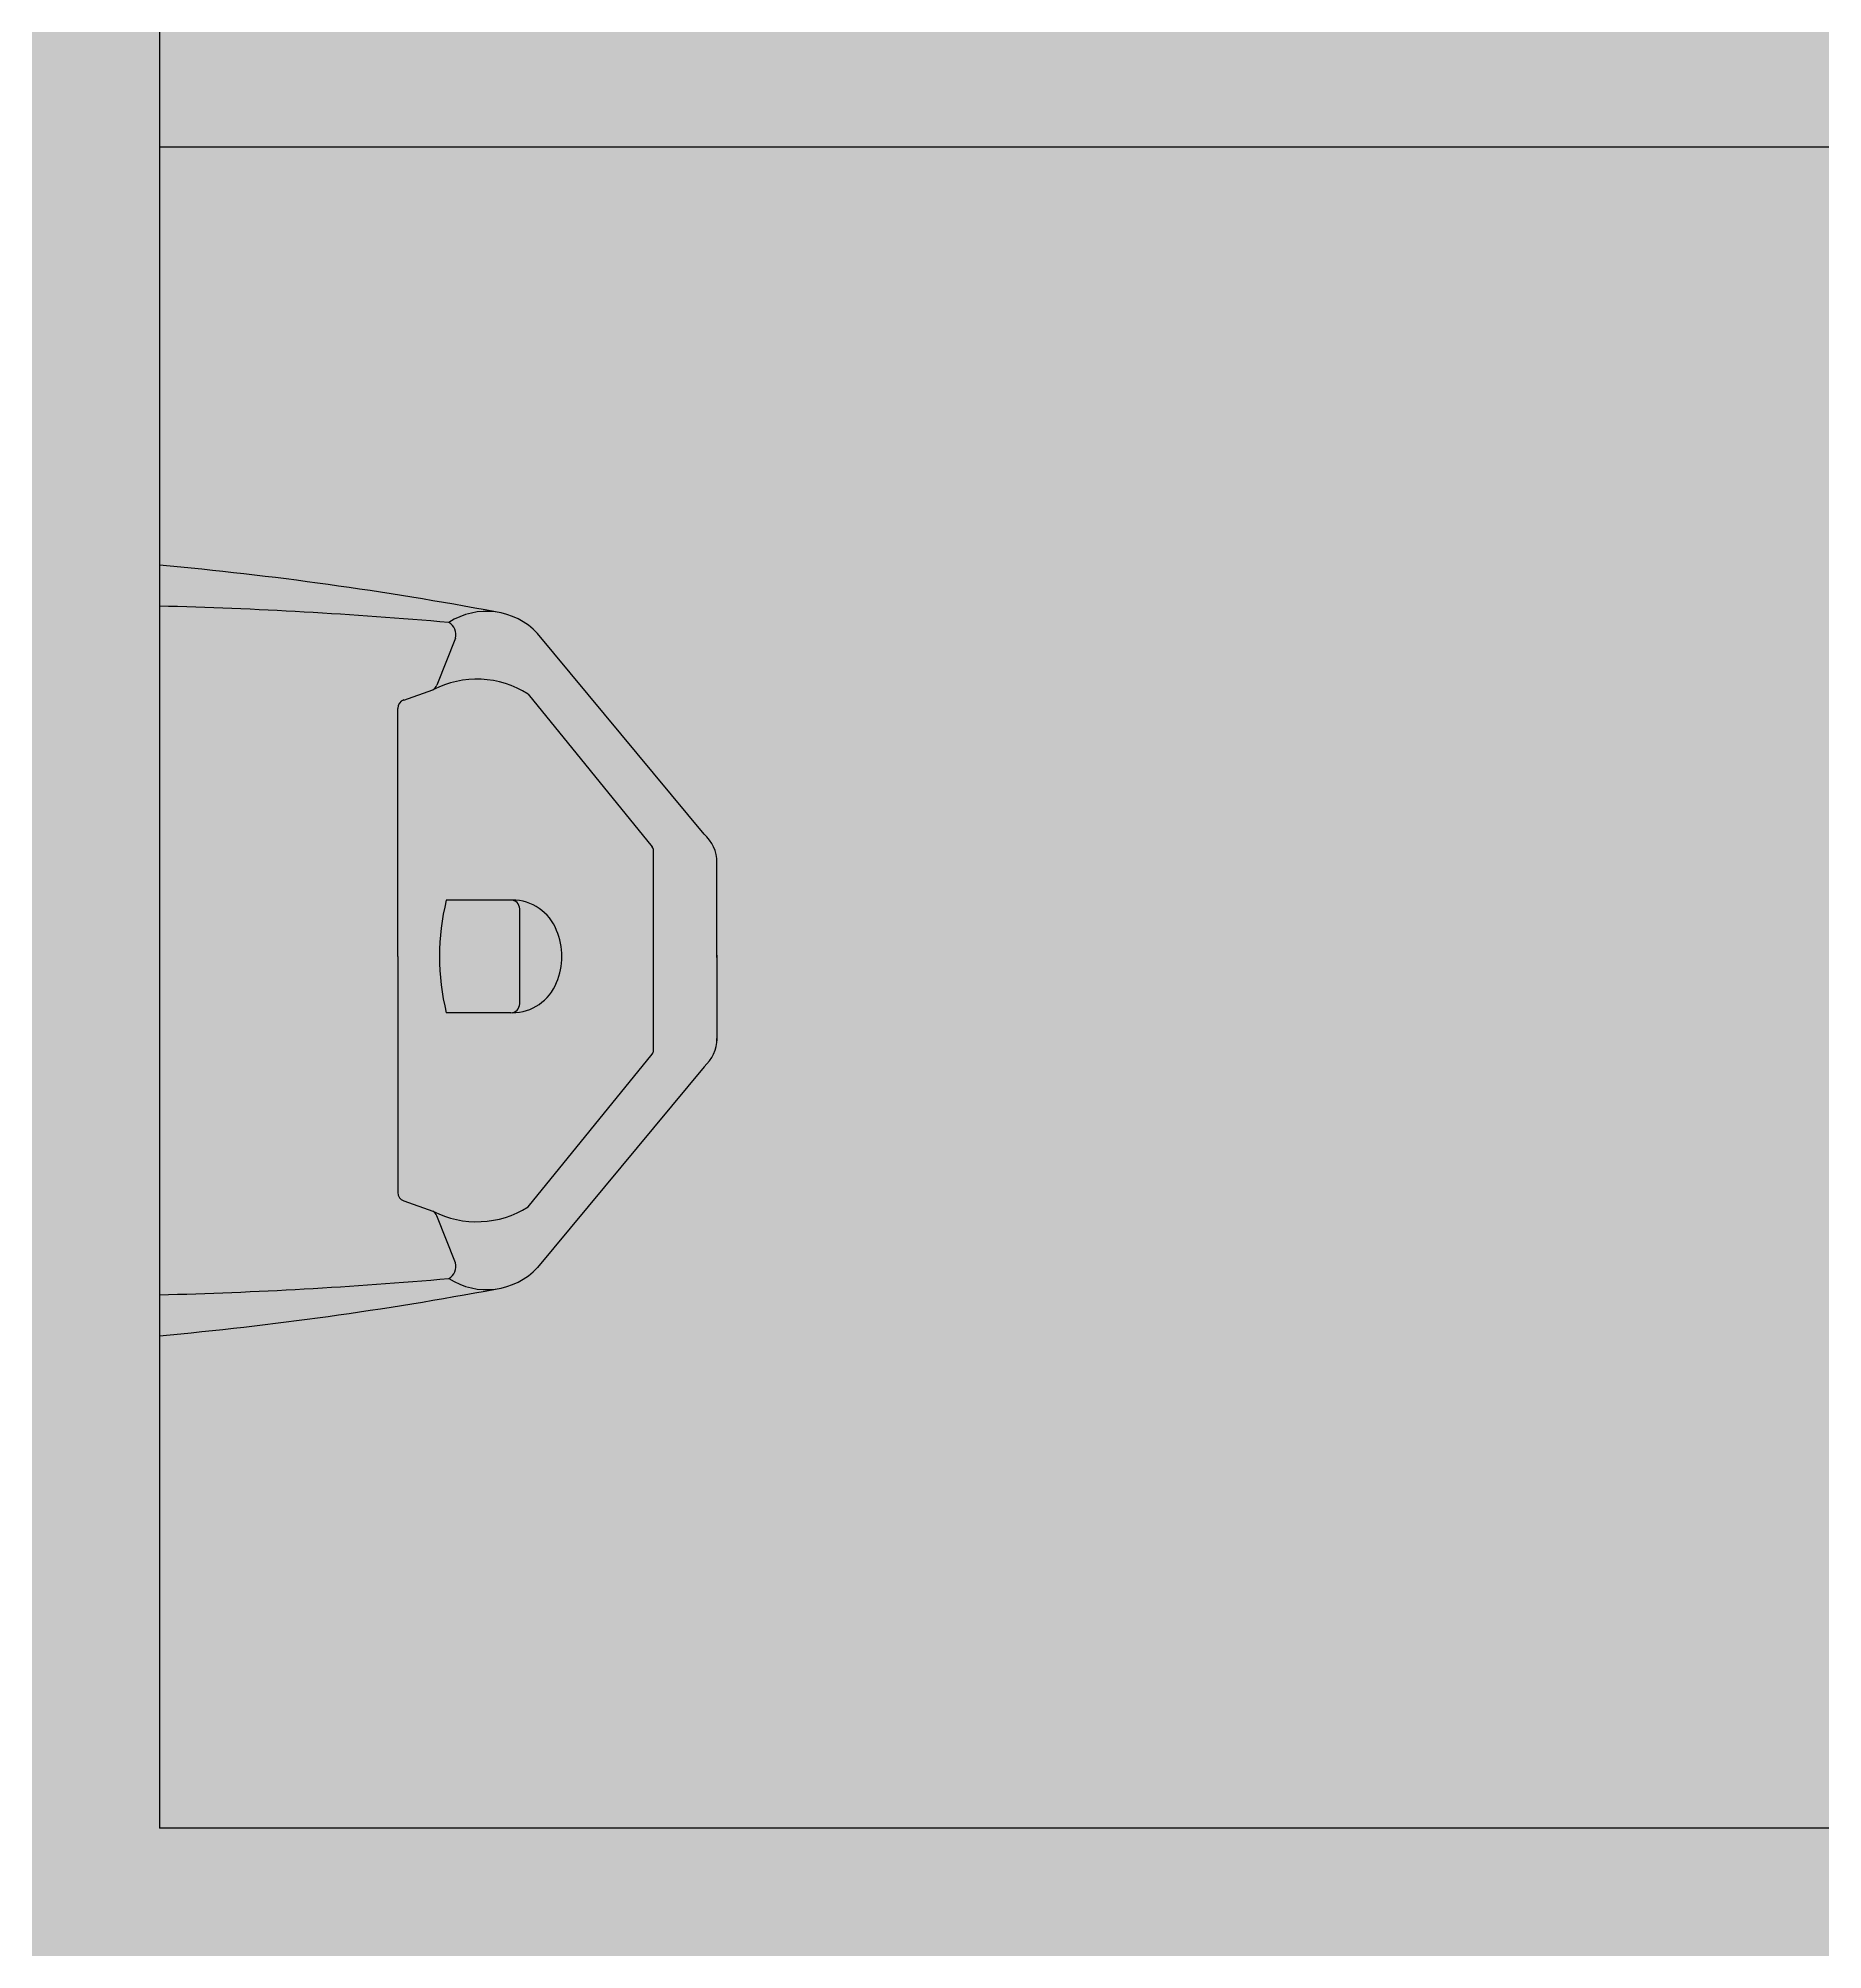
# Model space of a CAD drawing. Header units: metres. Extents: x 587 to 1372, y 780 to 1385.
# Drawn here: x 1347.179 to 1348.135, y 896.286 to 897.309 of the extents above; entities that cross this region are included whole.
import ezdxf

# ---------------------------------------------------------------- set-up
doc = ezdxf.new("R2010")
doc.units = ezdxf.units.M
doc.layers.add('A-BATHROOMS', color=64, linetype='Continuous', lineweight=30)
doc.layers.add('A-WALLS', color=1, linetype='Continuous', lineweight=25)
doc.layers.add('SP_BUILDINGS_NEW_HATCH', color=9, linetype='Continuous', lineweight=13, true_color=0x808080, transparency=0.5)
doc.styles.get("Standard").update_dxf_attribs({"font": 'arial.ttf'})

# ---------------------------------------------------------------- blocks, each defined once
blk = doc.blocks.new('kohler 4989tpln')
for p, q in [((8.12, 0), (-8.12, 0)), ((-5.28, -5.148), (-5.495, -5.763)), ((-0.125, -5.023), (-5.103, -5.023)), ((-0.125, -5.023), (5.103, -5.023)), ((5.28, -5.148), (5.495, -5.763)), ((-6.582, -6.237), (-5.592, -5.846)), ((6.582, -6.237), (5.592, -5.846)), ((-1.312, -7.404), (-1.312, -6.045)), ((1.062, -7.404), (1.062, -6.045)), ((0.875, -7.591), (-1.125, -7.591)), ((-2.451, -11.479, -14.842), (-6.68, -7.969, -14.842)), ((-5.406, -7.769), (-2.184, -10.385)), ((5.406, -7.769), (2.184, -10.385)), ((2.451, -11.479, -14.842), (6.68, -7.969, -14.842)), ((-2.105, -10.413), (2.105, -10.413)), ((-0.151, -11.75, -14.842), (-1.906, -11.75, -14.842)), ((-0.099, -11.75, -14.842), (-1.855, -11.75, -14.842)), ((-0.151, -11.75, -14.842), (1.855, -11.75, -14.842)), ((-0.099, -11.75, -14.842), (1.906, -11.75, -14.842))]:
    blk.add_line(p, q)
for centre, radius, start, end in [((66.579, 6.76), 75.005, 185.1712, 190.63558), ((-66.579, 6.76), 75.005, 349.36442, 354.8288), ((89.714, 2.415, -0.342), 97.002, 181.42671, 185.03427), ((-89.714, 2.415, -0.342), 97.002, 354.96573, 358.57329), ((-5.103, -5.21), 0.188, 90, 160.7546), ((5.103, -5.21), 0.188, 19.2454, 90), ((-3.689, -6.689), 2.029, 152.8679, 212.1805), ((-5.657, -5.672), 0.186, 290.4143, 330.5758), ((-0.125, -10.902), 5, 76.261, 103.739), ((3.689, -6.689), 2.029, 327.8195, 27.1321), ((5.657, -5.672), 0.186, 209.4242, 249.5857), ((-5.679, -6.894), 1.47, 147.1748, 227.0711), ((-6.662, -5.964), 0.285, 207.832, 286.344), ((6.662, -5.964), 0.285, 253.656, 332.168), ((5.679, -6.894), 1.47, 312.9289, 32.8252), ((-1.125, -7.404), 0.188, 180, 270), ((-0.312, -7.436), 1, 180, 248.8033), ((0.063, -7.436), 1, 291.1967, 0), ((0.875, -7.404), 0.188, 270, 0), ((-0.112, -7.008), 1.473, 247.5599, 269.4929), ((-0.138, -7.008), 1.473, 270.5071, 292.4401), ((-2.105, -10.288), 0.125, 230.9383, 270), ((2.105, -10.288), 0.125, 270, 309.0617), ((-1.855, -10.958, -14.842), 0.792, 221.1292, 270), ((1.855, -10.958, -14.842), 0.792, 270, 318.8708)]:
    blk.add_arc(centre, radius, start, end)
at = {"flags": 8}
for tag, p in [('MODELNUMBER', (0, 0)), ('TRADENAME', (0, -0.002)), ('PRODUCT', (0, -0.003)), ('MATERIAL', (0, -0.005))]:
    blk.add_attdef(tag, p, '', height=0.001, dxfattribs=at)

msp = doc.modelspace()

# ---------------------------------------------------------------- hatches: boundary and pattern name
at = {"layer": 'SP_BUILDINGS_NEW_HATCH', "transparency": 33554495}
h = msp.add_hatch(color=256, dxfattribs=at)
h.dxf.hatch_style = 2
h.paths.add_polyline_path([(1343.8919, 898.3009), (1356.2169, 898.3009), (1356.2169, 875.4762), (1343.8919, 875.4762)])

# ---------------------------------------------------------------- linework, layer by layer
at = {"layer": 'A-BATHROOMS'}
msp.add_line((1348.7444, 897.2509), (1347.2444, 897.2509), dxfattribs=at)
at = {"layer": 'A-WALLS'}
for p in [(1347.2444, 898.1509), (1348.7444, 896.3509)]:
    msp.add_line(p, (1347.2444, 896.3509), dxfattribs=at)

# ---------------------------------------------------------------- block references
at = {"layer": 'A-BATHROOMS'}
ref = msp.add_blockref('kohler 4989tpln', (1347.2444, 896.8208), dxfattribs=dict(at, xscale=0.0254, yscale=0.0254, zscale=0.0254, rotation=90))
ref.add_attrib('MODELNUMBER', 'K-4989-T', (1347.2444, 896.8208), dxfattribs={"layer": '0', "height": 0.0000254, "rotation": 90})
ref.add_attrib('TRADENAME', 'FRESHMAN', (1347.2445, 896.8208), dxfattribs={"layer": '0', "height": 0.0000254, "rotation": 90})
ref.add_attrib('PRODUCT', 'C_URINALS', (1347.2445, 896.8208), dxfattribs={"layer": '0', "height": 0.0000254, "rotation": 90})
ref.add_attrib('MATERIAL', 'VITREOUS CHINA', (1347.2446, 896.8208), dxfattribs={"layer": '0', "height": 0.0000254, "rotation": 90})

doc.saveas('drawing.dxf')
